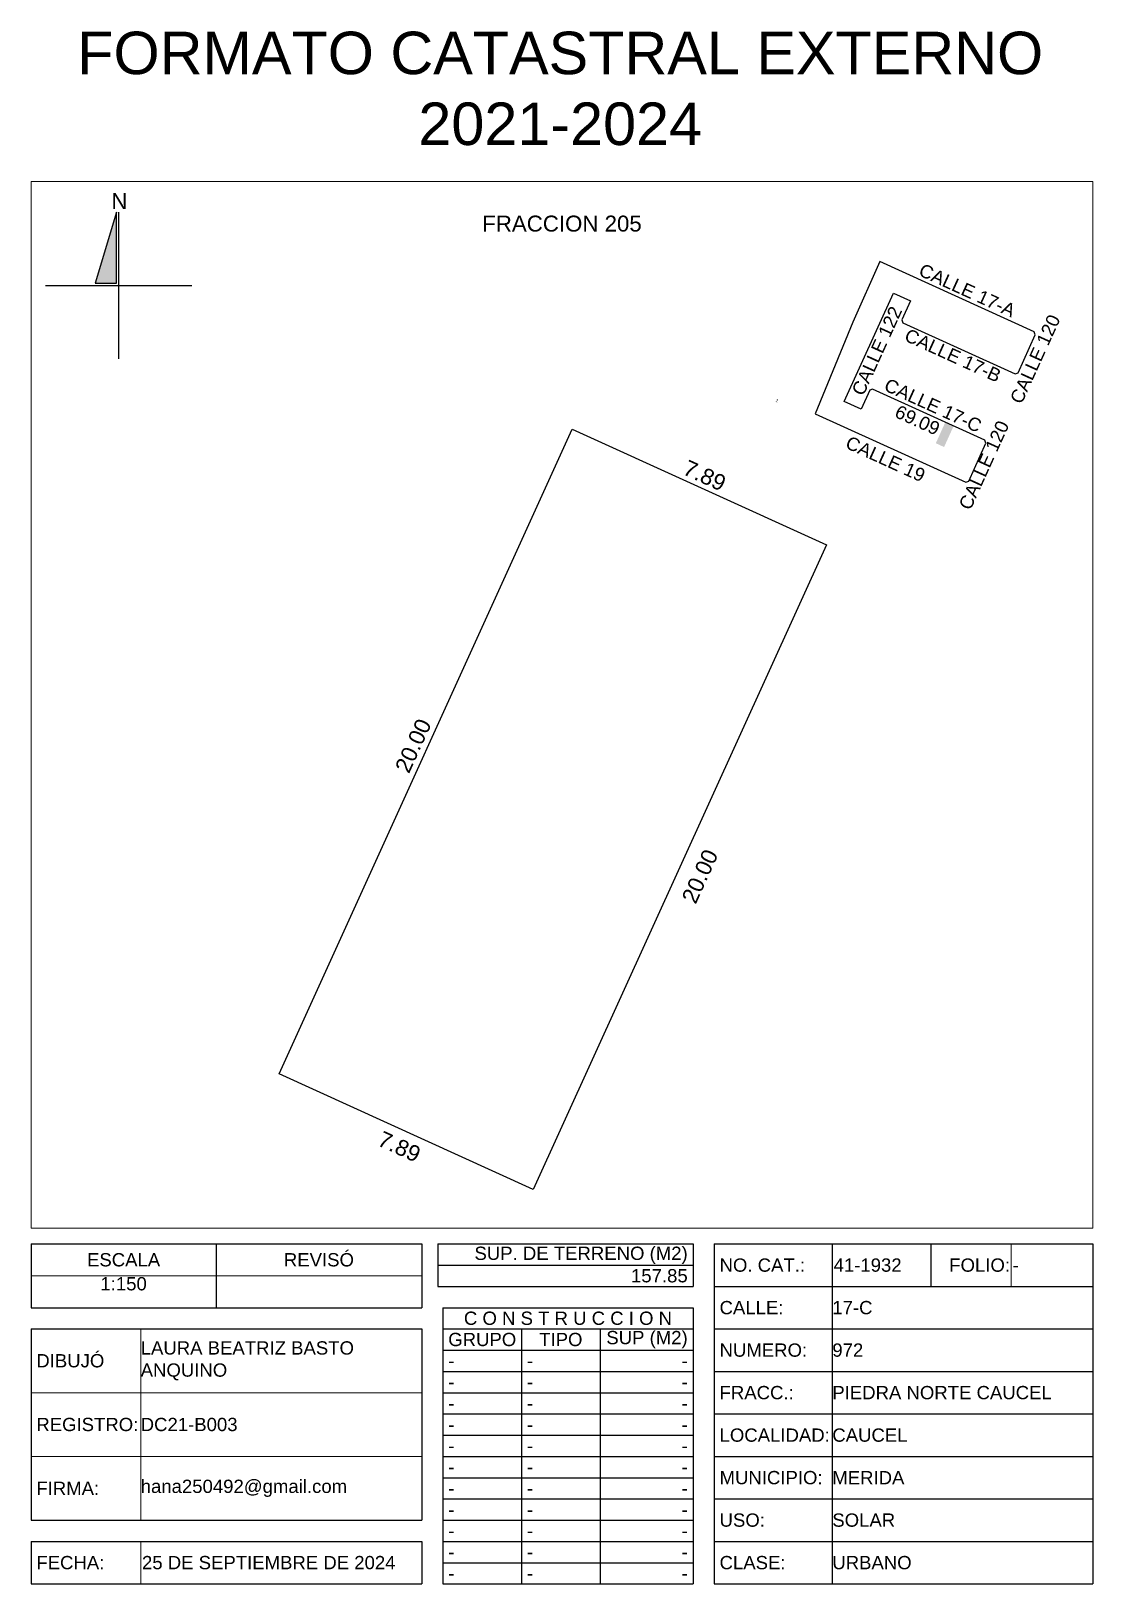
# Model space of a CAD drawing. Header units: inches. Extents: x 163.5 to 193.5, y 30.1 to 74.
import ezdxf
from ezdxf.enums import TextEntityAlignment as Align

# ---------------------------------------------------------------- set-up
doc = ezdxf.new("R2010")
doc.units = ezdxf.units.IN
doc.header["$MEASUREMENT"] = 0
doc.layers.add('_DIV LOTES', color=7, linetype='Continuous')
doc.styles.add('DATOS', font='arial.ttf')
doc.styles.add('Formato', font='arial.ttf')
doc.styles.add('Localizacion', font='arial.ttf')
doc.styles.get("Standard").update_dxf_attribs({"font": 'arial.ttf'})
doc.styles.add('Terreno', font='arial.ttf')
doc.dimstyles.new('T-100', dxfattribs={"dimscale": 0, "dimtxt": 0.45, "dimasz": 0.18, "dimexe": 0.18, "dimexo": 0.0625, "dimgap": 0.0905, "dimtad": 0, "dimzin": 1, "dimdsep": 46, "dimtxsty": 'Terreno', "dimblk": 'NONE', "dimcen": 0, "dimse1": 1, "dimse2": 1, "dimsd1": 1, "dimsd2": 1, "dimclrt": 256, "dimadec": 0, "dimazin": 0, "dimtfac": 1, "dimtix": 1, "dimtofl": 0, "dimtmove": 2, "dimatfit": 3, "dimldrblk": 'NONE', "dimfxl": 1, "dimtolj": 1, "dimarcsym": 0})
doc.dimstyles.new('U-100', dxfattribs={"dimscale": 0, "dimtxt": 0.375, "dimasz": 0.18, "dimexe": 0.18, "dimexo": 0.0625, "dimgap": 0.0905, "dimtad": 0, "dimzin": 1, "dimdsep": 46, "dimtxsty": 'Terreno', "dimblk": 'NONE', "dimcen": 0, "dimse1": 1, "dimse2": 1, "dimsd1": 1, "dimsd2": 1, "dimclrt": 256, "dimadec": 0, "dimazin": 0, "dimtfac": 1, "dimtix": 1, "dimtofl": 0, "dimtmove": 2, "dimatfit": 3, "dimldrblk": 'NONE', "dimfxl": 1, "dimtolj": 1, "dimarcsym": 0})

# ---------------------------------------------------------------- blocks, each defined once
blk = doc.blocks.new('*T4')
at = {"color": 0, "linetype": 'ByBlock', "lineweight": -2, "transparency": 16777216}
for p, q in [((0, 0), (11.036, 0)), ((0, 0), (0, -1.8)), ((5.23, 0), (5.23, -1.8)), ((11.036, 0), (11.036, -1.8)), ((0, -1.8), (11.036, -1.8))]:
    blk.add_line(p, q, dxfattribs=at)
at = {"layer": 'Defpoints', "color": 8, "linetype": 'ByBlock', "lineweight": 0, "transparency": 16777216}
blk.add_line((0, -0.9), (11.036, -0.9), dxfattribs=at)
at = {"color": 0, "lineweight": 18, "transparency": 16777216, "char_height": 0.375}
for s, insert, width, attachment_point in [('{\\C256;ESCALA}', (2.615, -0.45), 5.15762, 5), ('REVISÓ', (8.133, -0.45), 5.73486, 5), ('1:150', (2.615, -0.936), 5.15762, 2)]:
    blk.add_mtext(s, dxfattribs=dict(at, insert=insert, width=width, attachment_point=attachment_point))
blk = doc.blocks.new('*T5')
at = {"color": 0, "lineweight": -2, "transparency": 16777216}
for p, q in [((0, 0), (7.21, 0)), ((0, 0), (0, -0.6)), ((7.21, 0), (7.21, -0.6)), ((0, -0.6), (7.21, -0.6))]:
    blk.add_line(p, q, dxfattribs=at)
at = {"color": 0, "lineweight": 18, "transparency": 16777216, "insert": (7.06, -0.3), "char_height": 0.375, "width": 6.90975, "attachment_point": 6}
blk.add_mtext('157.85', dxfattribs=at)
blk = doc.blocks.new('*T6')
at = {"color": 0, "lineweight": -2, "transparency": 16777216}
for p, q in [((0, 0), (7.21, 0)), ((0, 0), (0, -0.6)), ((7.21, 0), (7.21, -0.6)), ((0, -0.6), (7.21, -0.6))]:
    blk.add_line(p, q, dxfattribs=at)
at = {"color": 0, "lineweight": 18, "transparency": 16777216, "insert": (7.06, -0.564), "char_height": 0.375, "width": 6.90975, "attachment_point": 9}
blk.add_mtext('{\\C256;  SUP. DE TERRENO (M2)   }', dxfattribs=at)
blk = doc.blocks.new('*T7')
at = {"color": 0, "lineweight": -2, "transparency": 16777216}
for p, q in [((0, 0), (3.336, 0)), ((0, 0), (0, -9.6)), ((0, -1.2), (3.336, -1.2)), ((0, -2.4), (3.336, -2.4)), ((0, -3.6), (3.336, -3.6)), ((0, -4.8), (3.336, -4.8)), ((0, -6), (3.336, -6)), ((0, -7.2), (3.336, -7.2)), ((0, -8.4), (3.336, -8.4)), ((0, -9.6), (3.336, -9.6))]:
    blk.add_line(p, q, dxfattribs=at)
at = {"layer": 'Defpoints', "color": 8, "linetype": 'ByBlock', "lineweight": 0, "transparency": 16777216}
blk.add_line((3.336, 0), (3.336, -9.6), dxfattribs=at)
at = {"color": 0, "lineweight": 18, "transparency": 16777216, "char_height": 0.375, "width": 3.03551, "attachment_point": 4, "style": 'Formato'}
for s, insert in [('NO. CAT.:', (0.15, -0.6)), ('CALLE:', (0.15, -1.8)), ('NUMERO:', (0.15, -3)), ('FRACC.:', (0.15, -4.2)), ('LOCALIDAD:', (0.15, -5.4)), ('MUNICIPIO:', (0.15, -6.6)), ('CLASE:', (0.15, -9))]:
    blk.add_mtext(s, dxfattribs=dict(at, insert=insert))
at = {"color": 0, "lineweight": 18, "transparency": 16777216, "insert": (0.15, -7.8), "char_height": 0.375, "width": 3.03551, "attachment_point": 4}
blk.add_mtext('USO:', dxfattribs=at)
blk = doc.blocks.new('*T8')
at = {"color": 0, "lineweight": -2, "transparency": 16777216}
for p, q in [((0, 0), (7.363, 0)), ((7.363, 0), (7.363, -8.4)), ((0, -1.2), (7.363, -1.2)), ((0, -2.4), (7.363, -2.4)), ((0, -3.6), (7.363, -3.6)), ((0, -4.8), (7.363, -4.8)), ((0, -6), (7.363, -6)), ((0, -7.2), (7.363, -7.2)), ((0, -8.4), (7.363, -8.4))]:
    blk.add_line(p, q, dxfattribs=at)
at = {"layer": 'Defpoints', "color": 8, "linetype": 'ByBlock', "lineweight": 0, "transparency": 16777216}
blk.add_line((0, 0), (0, -8.4), dxfattribs=at)
at = {"color": 0, "lineweight": 18, "transparency": 16777216, "char_height": 0.375, "width": 7.363, "attachment_point": 4}
for s, insert in [('17-C', (0, -0.6)), ('972', (0, -1.8)), ('PIEDRA NORTE CAUCEL', (0, -3)), ('CAUCEL', (0, -4.2)), ('MERIDA', (0, -5.4)), ('SOLAR', (0, -6.6)), ('URBANO', (0, -7.8))]:
    blk.add_mtext(s, dxfattribs=dict(at, insert=insert))
blk = doc.blocks.new('*T9')
at = {"color": 0, "lineweight": -2, "transparency": 16777216}
for p, q in [((0, 0), (2.782, 0)), ((2.782, 0), (2.782, -1.2)), ((0, -1.2), (2.782, -1.2))]:
    blk.add_line(p, q, dxfattribs=at)
at = {"layer": 'Defpoints', "color": 8, "linetype": 'ByBlock', "lineweight": 0, "transparency": 16777216}
blk.add_line((0, 0), (0, -1.2), dxfattribs=at)
at = {"color": 0, "lineweight": 18, "transparency": 16777216, "insert": (0.036, -0.6), "char_height": 0.375, "width": 2.7103, "attachment_point": 4}
blk.add_mtext('41-1932', dxfattribs=at)
blk = doc.blocks.new('*T10')
at = {"color": 0, "lineweight": -2, "transparency": 16777216}
for p, q in [((0, 0), (2.273, 0)), ((0, 0), (0, -1.2)), ((0, -1.2), (2.273, -1.2))]:
    blk.add_line(p, q, dxfattribs=at)
at = {"layer": 'Defpoints', "color": 8, "linetype": 'ByBlock', "lineweight": 0, "transparency": 16777216}
blk.add_line((2.273, 0), (2.273, -1.2), dxfattribs=at)
at = {"color": 0, "lineweight": 18, "transparency": 16777216, "insert": (2.237, -0.6), "char_height": 0.375, "width": 2.2007, "attachment_point": 6}
blk.add_mtext(' FOLIO:', dxfattribs=at)
blk = doc.blocks.new('*T11')
at = {"color": 0, "lineweight": -2, "transparency": 16777216}
for p, q in [((0, 0), (2.308, 0)), ((2.308, 0), (2.308, -1.2)), ((0, -1.2), (2.308, -1.2))]:
    blk.add_line(p, q, dxfattribs=at)
at = {"layer": 'Defpoints', "color": 8, "linetype": 'ByBlock', "lineweight": 0, "transparency": 16777216}
blk.add_line((0, 0), (0, -1.2), dxfattribs=at)
at = {"color": 0, "lineweight": 18, "transparency": 16777216, "insert": (0.036, -0.6), "char_height": 0.375, "width": 2.236, "attachment_point": 4}
blk.add_mtext('-', dxfattribs=at)
blk = doc.blocks.new('*T12')
at = {"color": 0, "lineweight": -2, "transparency": 16777216}
for p, q in [((0, 0), (3.098, 0)), ((0, 0), (0, -1.2)), ((0, -1.2), (3.098, -1.2))]:
    blk.add_line(p, q, dxfattribs=at)
at = {"layer": 'Defpoints', "color": 8, "linetype": 'ByBlock', "lineweight": 0, "transparency": 16777216}
blk.add_line((3.098, 0), (3.098, -1.2), dxfattribs=at)
at = {"color": 0, "lineweight": 18, "transparency": 16777216, "insert": (0.15, -0.6), "char_height": 0.375, "width": 2.79829, "attachment_point": 4}
blk.add_mtext('{\\C256;FECHA:}', dxfattribs=at)
blk = doc.blocks.new('*T13')
at = {"color": 0, "lineweight": -2, "transparency": 16777216}
for p, q in [((0, 0), (7.938, 0)), ((7.938, 0), (7.938, -1.2)), ((0, -1.2), (7.938, -1.2))]:
    blk.add_line(p, q, dxfattribs=at)
at = {"layer": 'Defpoints', "color": 8, "linetype": 'ByBlock', "lineweight": 0, "transparency": 16777216}
blk.add_line((0, 0), (0, -1.2), dxfattribs=at)
at = {"color": 0, "lineweight": 18, "transparency": 16777216, "insert": (0.036, -0.6), "char_height": 0.375, "width": 7.86619, "attachment_point": 4}
blk.add_mtext('{\\C256;25 DE SEPTIEMBRE DE 2024}', dxfattribs=at)
blk = doc.blocks.new('*T14')
at = {"color": 0, "lineweight": -2, "transparency": 16777216}
for p, q in [((0, 0), (7.065, 0)), ((0, 0), (0, -7.8)), ((7.065, 0), (7.065, -7.8)), ((0, -0.6), (7.065, -0.6)), ((2.22, -0.6), (2.22, -7.8)), ((4.44, -0.6), (4.44, -7.8)), ((0, -1.2), (7.065, -1.2)), ((0, -1.8), (7.065, -1.8)), ((0, -2.4), (7.065, -2.4)), ((0, -3), (7.065, -3)), ((0, -3.6), (7.065, -3.6)), ((0, -4.2), (7.065, -4.2)), ((0, -4.8), (7.065, -4.8)), ((0, -5.4), (7.065, -5.4)), ((0, -6), (7.065, -6)), ((0, -6.6), (7.065, -6.6)), ((0, -7.2), (7.065, -7.2)), ((0, -7.8), (7.065, -7.8))]:
    blk.add_line(p, q, dxfattribs=at)
at = {"color": 0, "lineweight": 18, "transparency": 16777216, "char_height": 0.375}
for s, insert, width, attachment_point in [('{\\C256;C O N S T R U C C I O N}', (3.532, -0.3), 7.065, 5), ('GRUPO', (1.11, -0.9), 2.22, 5), ('TIPO', (3.33, -0.9), 2.22, 5), ('SUP (M2)', (6.915, -0.9), 2.325, 6), ('-', (0.15, -1.5), 1.92, 4), ('-', (2.37, -1.5), 1.92, 4), ('-', (0.15, -2.1), 1.92, 4), ('-', (2.37, -2.1), 1.92, 4), ('-', (0.15, -2.7), 1.92, 4), ('-', (2.37, -2.7), 1.92, 4), ('-', (0.15, -3.3), 1.92, 4), ('-', (2.37, -3.3), 1.92, 4), ('-', (0.15, -3.9), 1.92, 4), ('-', (2.37, -3.9), 1.92, 4), ('-', (0.15, -4.5), 1.92, 4), ('-', (2.37, -4.5), 1.92, 4), ('-', (0.15, -5.1), 1.92, 4), ('-', (2.37, -5.1), 1.92, 4), ('-', (0.15, -5.7), 1.92, 4), ('-', (2.37, -5.7), 1.92, 4), ('-', (0.15, -6.3), 1.92, 4), ('-', (2.37, -6.3), 1.92, 4), ('-', (0.15, -6.9), 1.92, 4), ('-', (2.37, -6.9), 1.92, 4), ('-', (0.15, -7.5), 1.92, 4), ('-', (2.37, -7.5), 1.92, 4), ('-', (6.915, -7.5), 2.325, 6)]:
    blk.add_mtext(s, dxfattribs=dict(at, insert=insert, width=width, attachment_point=attachment_point))
at = {"color": 0, "lineweight": 18, "transparency": 16777216, "char_height": 0.375, "width": 2.325, "attachment_point": 6, "style": 'Formato'}
for insert in [(6.915, -1.5), (6.915, -2.1), (6.915, -2.7), (6.915, -3.3), (6.915, -3.9), (6.915, -4.5), (6.915, -5.1), (6.915, -5.7), (6.915, -6.3), (6.915, -6.9)]:
    blk.add_mtext('-', dxfattribs=dict(at, insert=insert))
blk = doc.blocks.new('*T15')
at = {"color": 0, "lineweight": -2, "transparency": 16777216}
for p, q in [((0, 0), (11.036, 0)), ((0, 0), (0, -5.4)), ((11.036, 0), (11.036, -5.4)), ((0, -5.4), (11.036, -5.4))]:
    blk.add_line(p, q, dxfattribs=at)
at = {"layer": 'Defpoints', "color": 8, "linetype": 'ByBlock', "lineweight": 0, "transparency": 16777216}
for p, q in [((3.098, 0), (3.098, -5.4)), ((0, -1.8), (11.036, -1.8)), ((0, -3.6), (11.036, -3.6))]:
    blk.add_line(p, q, dxfattribs=at)
at = {"color": 0, "lineweight": 18, "transparency": 16777216, "char_height": 0.375, "width": 7.93819, "attachment_point": 4, "style": 'Formato'}
for s, insert in [('LAURA BEATRIZ BASTO ANQUINO', (3.098, -0.9)), ('DC21-B003', (3.098, -2.7)), ('hana250492@gmail.com', (3.098, -4.5))]:
    blk.add_mtext(s, dxfattribs=dict(at, insert=insert))
at = {"color": 0, "lineweight": 18, "transparency": 16777216, "char_height": 0.375, "width": 2.79829, "attachment_point": 4}
for s, insert in [('DIBUJÓ', (0.15, -0.9)), ('REGISTRO:', (0.15, -2.7)), ('FIRMA:', (0.15, -4.5))]:
    blk.add_mtext(s, dxfattribs=dict(at, insert=insert))
blk = doc.blocks.new('Norte')
blk.add_hatch(color=256).paths.add_polyline_path([(2254.291, 2179.168), (2254.691, 2179.168), (2254.691, 2180.508)])
for p, q in [((2254.731, 2180.508), (2254.731, 2177.748)), ((2253.351, 2179.128), (2256.111, 2179.128))]:
    blk.add_line(p, q)
blk.add_lwpolyline([(2254.691, 2180.508), (2254.291, 2179.168), (2254.691, 2179.168)], close=True)
at = {"insert": (2254.595, 2180.866), "char_height": 0.3, "width": 0.27128, "attachment_point": 1, "style": 'Localizacion'}
blk.add_mtext('N', dxfattribs=at)
blk = doc.blocks.new('*D20')
at = {"layer": 'Defpoints', "color": 0, "transparency": 16777216}
for p in [(187.679, 67.881), (187.498, 67.482), (191.858, 65.497)]:
    blk.add_point(p, dxfattribs=at)
at = {"transparency": 16777216, "insert": (189.966, 66.665), "char_height": 0.375, "attachment_point": 5, "rotation": 335.528, "style": 'Terreno'}
blk.add_mtext('\\A1;CALLE 17-A', dxfattribs=at)
blk = doc.blocks.new('_None')
blk = doc.blocks.new('*D21')
at = {"layer": 'Defpoints', "color": 0, "transparency": 16777216}
for p in [(185.673, 63.18), (189.923, 61.246), (189.782, 60.936)]:
    blk.add_point(p, dxfattribs=at)
at = {"transparency": 16777216, "insert": (187.657, 61.903), "char_height": 0.375, "attachment_point": 5, "rotation": 335.528, "style": 'Terreno'}
blk.add_mtext('\\A1;CALLE 19', dxfattribs=at)
blk = doc.blocks.new('*D22')
at = {"layer": 'Defpoints', "color": 0, "transparency": 16777216}
for p in [(190.496, 62.351), (190.684, 62.265), (190.008, 61.277)]:
    blk.add_point(p, dxfattribs=at)
at = {"transparency": 16777216, "insert": (190.44, 61.728), "char_height": 0.375, "attachment_point": 5, "rotation": 65.528, "style": 'Terreno'}
blk.add_mtext('\\A1;CALLE 120', dxfattribs=at)
blk = doc.blocks.new('*D23')
at = {"layer": 'Defpoints', "color": 0, "transparency": 16777216}
for p in [(187.365, 64.032), (187.295, 63.878), (190.465, 62.435)]:
    blk.add_point(p, dxfattribs=at)
at = {"transparency": 16777216, "insert": (189, 63.415), "char_height": 0.375, "attachment_point": 5, "rotation": 335.528, "style": 'Terreno'}
blk.add_mtext('\\A1;CALLE 17-C', dxfattribs=at)
blk = doc.blocks.new('*D24')
at = {"layer": 'Defpoints', "color": 0, "transparency": 16777216}
for p in [(187.885, 66.588), (188.008, 66.532), (186.491, 63.526)]:
    blk.add_point(p, dxfattribs=at)
at = {"transparency": 16777216, "insert": (187.415, 64.956), "char_height": 0.375, "attachment_point": 5, "rotation": 65.528, "style": 'Terreno'}
blk.add_mtext('\\A1;CALLE 122', dxfattribs=at)
blk = doc.blocks.new('*D25')
at = {"layer": 'Defpoints', "color": 0, "transparency": 16777216}
for p in [(188.148, 65.751), (191.256, 64.175), (191.317, 64.308)]:
    blk.add_point(p, dxfattribs=at)
at = {"transparency": 16777216, "insert": (189.561, 64.826), "char_height": 0.375, "attachment_point": 5, "rotation": 335.528, "style": 'Terreno'}
blk.add_mtext('\\A1;CALLE 17-B', dxfattribs=at)
blk = doc.blocks.new('*D26')
at = {"layer": 'Defpoints', "color": 0, "transparency": 16777216}
for p in [(191.89, 65.413), (192.045, 65.343), (191.401, 64.34)]:
    blk.add_point(p, dxfattribs=at)
at = {"transparency": 16777216, "insert": (191.887, 64.724), "char_height": 0.375, "attachment_point": 5, "rotation": 65.528, "style": 'Terreno'}
blk.add_mtext('\\A1;CALLE 120', dxfattribs=at)
blk = doc.blocks.new('*D27')
at = {"layer": 'Defpoints', "color": 0, "transparency": 16777216}
for p in [(187.295, 63.878), (189.939, 62.372), (190.053, 62.622)]:
    blk.add_point(p, dxfattribs=at)
at = {"transparency": 16777216, "insert": (188.56, 62.999), "char_height": 0.375, "attachment_point": 5, "rotation": 335.528, "style": 'Terreno'}
blk.add_mtext('\\A1;69.09', dxfattribs=at)
blk = doc.blocks.new('*D28')
at = {"layer": 'Defpoints', "color": 0, "transparency": 16777216}
for p in [(178.458, 62.907), (178.809, 62.748), (170.524, 44.545)]:
    blk.add_point(p, dxfattribs=at)
at = {"transparency": 16777216, "insert": (174.316, 53.806), "char_height": 0.45, "attachment_point": 5, "rotation": 65.528, "style": 'Terreno'}
blk.add_mtext('\\A1;20.00', dxfattribs=at)
blk = doc.blocks.new('*D29')
at = {"layer": 'Defpoints', "color": 0, "transparency": 16777216}
for p in [(170.524, 44.545), (170.331, 44.12), (177.708, 41.275)]:
    blk.add_point(p, dxfattribs=at)
at = {"transparency": 16777216, "insert": (173.923, 42.485), "char_height": 0.45, "attachment_point": 5, "rotation": 335.528, "style": 'Terreno'}
blk.add_mtext('\\A1;7.89', dxfattribs=at)
blk = doc.blocks.new('*D30')
at = {"layer": 'Defpoints', "color": 0, "transparency": 16777216}
for p in [(185.993, 59.478), (177.708, 41.275), (178.275, 41.017)]:
    blk.add_point(p, dxfattribs=at)
at = {"transparency": 16777216, "insert": (182.417, 50.119), "char_height": 0.45, "attachment_point": 5, "rotation": 65.528, "style": 'Terreno'}
blk.add_mtext('\\A1;20.00', dxfattribs=at)
blk = doc.blocks.new('*D31')
at = {"layer": 'Defpoints', "color": 0, "transparency": 16777216}
for p in [(178.809, 62.748), (186.139, 59.8), (185.993, 59.478)]:
    blk.add_point(p, dxfattribs=at)
at = {"transparency": 16777216, "insert": (182.548, 61.435), "char_height": 0.45, "attachment_point": 5, "rotation": 335.528, "style": 'Terreno'}
blk.add_mtext('\\A1;7.89', dxfattribs=at)
blk = doc.blocks.new('*D34')
at = {"layer": 'Defpoints', "color": 0, "transparency": 16777216}
for p in [(163.518, 69.739), (193.518, 69.739), (193.518, 68.547)]:
    blk.add_point(p, dxfattribs=at)
at = {"transparency": 16777216, "insert": (178.518, 68.547), "char_height": 0.45, "width": 5.55464, "attachment_point": 5, "style": 'Terreno'}
blk.add_mtext('\\A1;FRACCION 205', dxfattribs=at)

msp = doc.modelspace()

# ---------------------------------------------------------------- hatches: boundary and pattern name
h = msp.add_hatch(color=256)
h.dxf.hatch_style = 1
h.paths.add_polyline_path([(189.584, 62.836), (189.349, 62.943), (189.079, 62.348), (189.313, 62.241)])

# ---------------------------------------------------------------- linework, layer by layer
at = {"lineweight": 18}
msp.add_lwpolyline([(163.518, 69.739), (193.518, 69.739), (193.518, 40.189), (163.518, 40.189)], close=True, dxfattribs=at)
at = {"layer": '_DIV LOTES'}
for points in [[(189.923, 61.246), (190.008, 61.277), (190.496, 62.351), (190.465, 62.435), (187.295, 63.878), (187.211, 63.846), (186.967, 63.309), (186.491, 63.526), (187.885, 66.588), (188.36, 66.372), (188.116, 65.835), (188.148, 65.751), (191.317, 64.308), (191.401, 64.34), (191.89, 65.413), (191.858, 65.497), (187.498, 67.482), (186.735, 65.765), (185.673, 63.18), (189.923, 61.246)], [(170.524, 44.545), (178.809, 62.748), (185.993, 59.478), (177.708, 41.275), (170.524, 44.545)]]:
    msp.add_lwpolyline(points, dxfattribs=at)

# ---------------------------------------------------------------- block references
at = {"lineweight": 25, "xscale": 1.5, "yscale": 1.5, "zscale": 1.5}
msp.add_blockref('Norte', (-3216.104, -3201.888), dxfattribs=at)
for name, p in [('*T4', (163.518, 39.739)), ('*T6', (175.01, 39.739)), ('*T7', (182.82, 39.739)), ('*T9', (186.155, 39.739)), ('*T10', (188.938, 39.739)), ('*T11', (191.21, 39.739)), ('*T5', (175.01, 39.139)), ('*T8', (186.155, 38.539)), ('*T14', (175.155, 37.939)), ('*T15', (163.518, 37.339)), ('*T12', (163.518, 31.339)), ('*T13', (166.617, 31.339))]:
    msp.add_blockref(name, p)

# ---------------------------------------------------------------- texts
at = {"lineweight": 18, "insert": (178.468, 72.36), "char_height": 1.2, "width": 31.23058, "attachment_point": 5, "style": 'Formato'}
msp.add_mtext('\\A1;FORMATO CATASTRAL EXTERNO 2021-2024', dxfattribs=at)
at = {"layer": '_DIV LOTES', "style": 'DATOS'}
msp.add_text('1', height=0.0893, rotation=335.528, dxfattribs=at).set_placement((184.594, 63.552), align=Align.MIDDLE_CENTER)

# ---------------------------------------------------------------- dimensions: what is measured, and where the dimension line sits
dim = msp.add_linear_dim(base=(193.518, 68.547), p1=(163.518, 69.739), p2=(193.518, 69.739), text='FRACCION 205', dimstyle='T-100', override={"dimscale": 1})
dim.commit()
dim.dimension.update_dxf_attribs({"geometry": '*D34', "text_midpoint": (178.518, 68.547)})
for base, p1, p2, angle, text, picture, middle in [((187.679, 67.881), (191.858, 65.497), (187.498, 67.482), 155.528, 'CALLE 17-A', '*D20', (189.966, 66.665)), ((188.008, 66.532), (186.491, 63.526), (187.885, 66.588), 65.528, 'CALLE 122', '*D24', (187.415, 64.956)), ((192.045, 65.343), (191.401, 64.34), (191.89, 65.413), 65.528, 'CALLE 120', '*D26', (191.887, 64.724)), ((191.256, 64.175), (188.148, 65.751), (191.317, 64.308), 335.528, 'CALLE 17-B', '*D25', (189.561, 64.826)), ((187.365, 64.032), (190.465, 62.435), (187.295, 63.878), 155.528, 'CALLE 17-C', '*D23', (189, 63.415))]:
    dim = msp.add_linear_dim(base=base, p1=p1, p2=p2, angle=angle, text=text, dimstyle='U-100', override={"dimscale": 1})
    dim.commit()
    dim.dimension.update_dxf_attribs({"geometry": picture, "text_midpoint": middle, "dimtype": 161})
for p1, p2, distance, text, picture, middle in [((187.295, 63.878), (190.053, 62.622), -0.276, '69.09', '*D27', (188.56, 62.999)), ((185.673, 63.18), (189.923, 61.246), -0.341, 'CALLE 19', '*D21', (187.657, 61.903)), ((190.008, 61.277), (190.496, 62.351), -0.207, 'CALLE 120', '*D22', (190.44, 61.728))]:
    dim = msp.add_aligned_dim(p1=p1, p2=p2, distance=distance, text=text, dimstyle='U-100', override={"dimscale": 1})
    dim.commit()
    dim.dimension.update_dxf_attribs({"geometry": picture, "text_midpoint": middle})
for p1, p2, distance, picture, middle in [((170.524, 44.545), (178.809, 62.748), 0.385, '*D28', (174.316, 53.806)), ((178.809, 62.748), (185.993, 59.478), 0.353, '*D31', (182.548, 61.435)), ((185.993, 59.478), (177.708, 41.275), 0.623, '*D30', (182.417, 50.119)), ((177.708, 41.275), (170.524, 44.545), 0.467, '*D29', (173.923, 42.485))]:
    dim = msp.add_aligned_dim(p1=p1, p2=p2, distance=distance, dimstyle='T-100', override={"dimscale": 1})
    dim.commit()
    dim.dimension.update_dxf_attribs({"geometry": picture, "text_midpoint": middle})

doc.saveas('drawing.dxf')
